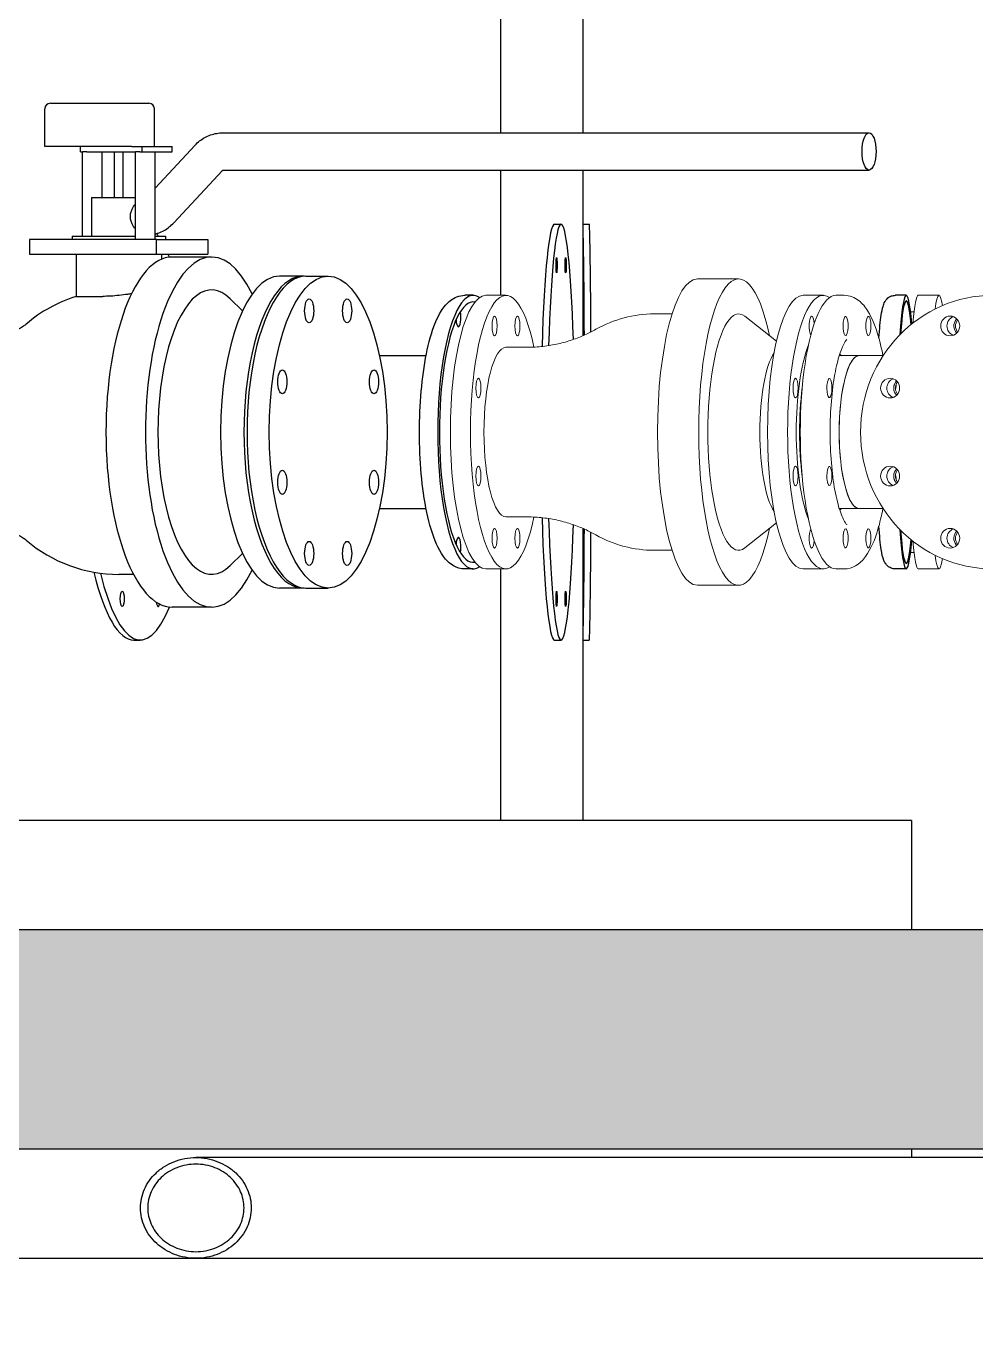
# Model space of a CAD drawing. Header units: millimetres. Extents: x 0 to 157650, y 0 to 89100.
# Drawn here: x 101679 to 104281, y 8007 to 11608 of the extents above; entities that cross this region are included whole.
import ezdxf

# ---------------------------------------------------------------- set-up
doc = ezdxf.new("R2010")
doc.units = ezdxf.units.MM
doc.header["$LTSCALE"] = 150
doc.layers.add('Hatch', color=7, linetype='Continuous', lineweight=18)
doc.layers.add('Visible', color=7, linetype='Continuous', lineweight=25)
doc.layers.add('P_Biomass (BM)', color=150, linetype='Continuous', lineweight=18, true_color=0x007fff)

msp = doc.modelspace()

# ---------------------------------------------------------------- hatches: boundary and pattern name
at = {"layer": 'Hatch'}
h = msp.add_hatch(dxfattribs=at)
h.set_pattern_fill('AR-CONC', color=256, scale=80.749152, angle=45, style=0)
h.set_pattern_definition([(95, (0, 0), (445.3736, 373.7128), [60.562, -666.1805]), (40, (0, 0), (-508.7133, 350.264), [48.4495, -532.9444]), (145.45144, (37.1, 31.14), (-63.3398, 723.977), [51.4697, -566.1663]), (91.1842, (-114.2, 114.2), (703.885, 514.8677), [90.843, -999.271]), (141.6356, (-55.5, 157.1), (-22.529, 1089.881), [77.2045, -849.25]), (36.1842, (-114.2, 114.2), (-22.529, 1089.881), [72.674, -799.4166]), (66, (-28.55, 142.75), (570.712, 110.9352), [60.562, -666.1805]), (11, (-28.55, 142.75), (-275.1193, 552.977), [48.4495, -532.9444]), (116.45144, (19, 152), (295.5927, 663.9122), [51.4697, -566.1663]), (82.5, (0, 0), (-183.13357, 197.0197), [0, -526.4845, 0, -541.0193, 0, -534.9631]), (52.5, (0, 0), (-74.9941, 375.41044), [0, -308.4618, 0, -514.3721, 0, -203.8916]), (12.5, (-127.33, -127.33), (317.68184, 291.92495), [0, -201.8729, 0, -629.8434, 0, -835.7537]), (2.5, (-184.43, -184.43), (275.831, 390.1474), [0, -262.4347, 0, -418.2806, 0, -593.5063])])
h.paths.add_polyline_path([(115730.4, 9130), (115730.4, 9280), (115430.4, 9280), (115430.4, 5830), (110030.4, 5830), (110030.4, 9280), (109730.4, 9280), (109730.4, 9130), (100487.7, 9130), (100487.7, 8830), (100487.7, 8530), (109730.4, 8530), (109730.4, 5530), (115730.4, 5530), (115730.4, 8530), (124973, 8530), (124973, 8830), (124973, 9130)])
h = msp.add_hatch(dxfattribs=at)
h.set_pattern_fill('AR-CONC', color=256, scale=80.749152, angle=60, style=0)
h.set_pattern_definition([(110, (0, 0), (333.474, 476.2499), [60.562, -666.1805]), (55, (0, 0), (-582.0343, 206.6647), [48.4495, -532.9444]), (160.4514, (27.8, 39.7), (-248.5603, 682.9145), [51.4697, -566.1663]), (106.1842, (-139.86, 80.75), (546.6434, 679.5027), [90.843, -999.271]), (156.6356, (-94.3, 137.4), (-303.843, 1046.913), [77.2045, -849.25]), (51.1841, (-139.9, 80.75), (-303.843, 1046.913), [72.674, -799.4166]), (81, (-64.5, 130.5), (522.5535, 254.866), [60.562, -666.1805]), (26, (-64.5, 130.5), (-408.8656, 462.9288), [48.4495, -532.9444]), (131.4514, (-21, 151.73), (113.6878, 717.795), [51.4697, -566.1663]), (97.49998, (0, 0), (-227.88585, 142.90806), [0, -526.4845, 0, -541.0193, 0, -534.9631]), (67.49998, (0, 0), (-169.602, 343.2088), [0, -308.4618, 0, -514.3721, 0, -203.8916]), (27.49998, (-90.04, -155.95), (231.3015, 364.19987), [0, -201.8729, 0, -629.8434, 0, -835.7537]), (17.49998, (-130.4, -225.88), (165.4549, 448.2438), [0, -262.4347, 0, -418.2806, 0, -593.5063])])
edge = h.paths.add_edge_path()
edge.add_spline(control_points=[(102295.7, 8368), (102295.7, 8376.3), (102294.8, 8385.3), (102291.1, 8402.9), (102288.3, 8411.5), (102281.5, 8427), (102276.9, 8435.3), (102265.9, 8450.7), (102259.6, 8457.8), (102246.6, 8470.1), (102238.7, 8476.3), (102221.7, 8487), (102212.6, 8491.4), (102195.1, 8498.3), (102184.9, 8501.3), (102164.2, 8505.1), (102153.7, 8506), (102134.4, 8506), (102123.8, 8505.1), (102103.1, 8501.3), (102093, 8498.3), (102075.4, 8491.4), (102066.4, 8486.9), (102049.4, 8476.3), (102041.4, 8470.1), (102028.4, 8457.8), (102022.1, 8450.7), (102011.1, 8435.3), (102006.5, 8427), (101999.7, 8411.5), (101996.9, 8402.9), (101993.1, 8385.3), (101992.3, 8376.3), (101992.3, 8359.6), (101993.2, 8350.3), (101997.1, 8332.3), (102000.1, 8323.6), (102007.2, 8307.7), (102012, 8299.3), (102023.5, 8283.6), (102030.1, 8276.4), (102043.4, 8264.4), (102051.3, 8258.4), (102068, 8248.2), (102076.9, 8244), (102094.2, 8237.4), (102104.1, 8234.6), (102124.3, 8230.9), (102134.6, 8230), (102153.5, 8230), (102163.8, 8230.9), (102184, 8234.6), (102193.9, 8237.4), (102211.1, 8244), (102220, 8248.2), (102236.8, 8258.4), (102244.7, 8264.4), (102257.9, 8276.4), (102264.5, 8283.6), (102276, 8299.2), (102280.8, 8307.7), (102287.9, 8323.5), (102290.9, 8332.3), (102294.8, 8350.3), (102295.7, 8359.6), (102295.7, 8368)], knot_values=[0, 0, 0, 0, 0.826001, 0.826001, 1.652002, 1.652002, 2.519199, 2.519199, 3.386397, 3.386397, 4.305675, 4.305675, 5.224954, 5.224954, 6.189493, 6.189493, 7.154033, 7.154033, 8.118922, 8.118922, 9.083811, 9.083811, 10.003881, 10.003881, 10.92395, 10.92395, 11.79153, 11.79153, 12.659109, 12.659109, 13.48483, 13.48483, 14.31055, 14.31055, 15.156454, 15.156454, 16.002357, 16.002357, 16.892815, 16.892815, 17.783273, 17.783273, 18.683202, 18.683202, 19.58313, 19.58313, 20.52515, 20.52515, 21.46717, 21.46717, 22.409034, 22.409034, 23.350898, 23.350898, 24.250204, 24.250204, 25.149511, 25.149511, 26.039377, 26.039377, 26.929242, 26.929242, 27.775272, 27.775272, 28.621301, 28.621301, 28.621301, 28.621301], degree=3, periodic=0)
edge = h.paths.add_edge_path(flags=0)
edge.add_spline(control_points=[(102275.9, 8368), (102275.9, 8360.8), (102275.2, 8353), (102271.9, 8337.7), (102269.5, 8330.2), (102263.6, 8316.7), (102259.5, 8309.5), (102250, 8296.1), (102244.5, 8289.9), (102233.2, 8279.3), (102226.3, 8273.9), (102211.5, 8264.6), (102203.7, 8260.7), (102188.4, 8254.7), (102179.6, 8252.2), (102161.6, 8248.8), (102152.4, 8248), (102135.7, 8248), (102126.5, 8248.8), (102108.5, 8252.2), (102099.7, 8254.7), (102084.4, 8260.7), (102076.5, 8264.6), (102061.7, 8273.9), (102054.8, 8279.3), (102043.5, 8289.9), (102038, 8296.1), (102028.5, 8309.5), (102024.4, 8316.7), (102018.5, 8330.2), (102016.1, 8337.7), (102012.8, 8353), (102012.1, 8360.8), (102012.1, 8375.2), (102012.8, 8383), (102016.1, 8398.3), (102018.5, 8405.8), (102024.4, 8419.3), (102028.5, 8426.5), (102038, 8439.9), (102043.5, 8446.1), (102054.8, 8456.8), (102061.7, 8462.2), (102076.5, 8471.4), (102084.4, 8475.3), (102099.7, 8481.3), (102108.5, 8483.9), (102126.5, 8487.2), (102135.7, 8488), (102152.4, 8488), (102161.6, 8487.2), (102179.6, 8483.9), (102188.4, 8481.3), (102203.7, 8475.3), (102211.5, 8471.4), (102226.3, 8462.2), (102233.2, 8456.8), (102244.5, 8446.1), (102250, 8439.9), (102259.5, 8426.5), (102263.6, 8419.3), (102269.5, 8405.8), (102271.9, 8398.3), (102275.2, 8383), (102275.9, 8375.2), (102275.9, 8368)], knot_values=[0, 0, 0, 0, 0.718246, 0.718246, 1.436492, 1.436492, 2.190598, 2.190598, 2.944704, 2.944704, 3.744121, 3.744121, 4.543538, 4.543538, 5.382288, 5.382288, 6.221038, 6.221038, 7.060052, 7.060052, 7.899066, 7.899066, 8.699082, 8.699082, 9.499097, 9.499097, 10.253492, 10.253492, 11.007887, 11.007887, 11.725921, 11.725921, 12.443955, 12.443955, 13.161988, 13.161988, 13.880022, 13.880022, 14.634417, 14.634417, 15.388812, 15.388812, 16.188827, 16.188827, 16.988843, 16.988843, 17.827857, 17.827857, 18.666871, 18.666871, 19.505621, 19.505621, 20.344371, 20.344371, 21.143788, 21.143788, 21.943205, 21.943205, 22.697311, 22.697311, 23.451417, 23.451417, 24.169663, 24.169663, 24.887909, 24.887909, 24.887909, 24.887909], degree=3, periodic=0)

# ---------------------------------------------------------------- linework, layer by layer
at = {"layer": 'P_Biomass (BM)'}
for p, q in [((103631.1, 10915), (103518.2, 10915)), ((102993.8, 10870), (102938.8, 10870)), ((103862.9, 10870), (103807.9, 10870)), ((103897.7, 10870), (103920.8, 10870)), ((104180.5, 10870), (104123.7, 10870)), ((103448.7, 10819), (103400.1, 10819)), ((103735, 10744), (103648, 10812.5)), ((104111.9, 10825), (104102.5, 10825)), ((103051.7, 10727.5), (102993.8, 10727.5)), ((103907, 10704.6), (103961.4, 10704.6)), ((104027.2, 10704.6), (103961.4, 10704.6)), ((103907, 10285.5), (103961.4, 10285.5)), ((104027.2, 10285.5), (103961.4, 10285.5)), ((103051.7, 10262.5), (102993.8, 10262.5)), ((103735, 10246), (103648, 10177.6)), ((103448.7, 10171), (103400.1, 10171)), ((104111.9, 10165), (104102.5, 10165)), ((102993.8, 10120), (102938.8, 10120)), ((103862.9, 10120), (103807.9, 10120)), ((103897.7, 10120), (103920.8, 10120)), ((104180.5, 10120), (104123.7, 10120)), ((103631.1, 10075), (103518.2, 10075))]:
    msp.add_line(p, q, dxfattribs=at)
for start, end in [(90, 119.5753), (240.4247, 270)]:
    msp.add_arc((103400.1, 10495), 324, start, end, dxfattribs=at)
for centre, major_axis, ratio, start_param, end_param in [((103631.1, 10495), (0, -420), 0.259829, 2.250356, 7.174422), ((103518.2, 10495), (0, -420), 0.259829, 3.141593, 6.283185), ((102993.8, 10495), (0, -375), 0.259829, 2.241027, 7.183751), ((103862.9, 10495), (0, -375), 0.259829, 2.962241, 6.462537), ((104180.5, 10495), (0, 375), 0.066142, 5.893613, 6.733942), ((102938.8, 10495), (0, -375), 0.259829, 3.141593, 6.283185), ((103807.9, 10495), (0, -375), 0.259829, 3.141593, 6.283185), ((103897.7, 10495), (0, 375), 0.259829, 0, 3.141593), ((104123.7, 10495), (0, 375), 0.066142, 0, 0.648833), ((103631.1, 10495), (0, -324), 0.259829, 2.940069, 6.484709), ((103831.6, 10786), (0, -27), 0.259829, 1.817204, 5.902453), ((103924.3, 10786), (0, 26.2), 0.259829, 0.826323, 6.24226), ((103986.9, 10786), (0, -26.2), 0.259829, 3.182518, 8.598455), ((104228.2, 10786), (0, 27), 0.965655, 0.335101, 2.806492), ((104246.2, 10786), (0, 26.2), 0.965655, 0.826323, 2.406098), ((104250.8, 10786), (0, -26.2), 0.965655, 4.013676, 5.411102), ((103862.9, 10495), (0, 284.2), 0.259829, 0.584424, 2.557169), ((102993.8, 10495), (0, -232.5), 0.259829, 3.141593, 6.283185), ((103749.9, 10495), (0, -232.5), 0.259829, 3.504861, 5.919917), ((103961.4, 10495), (0, 209.6), 0.259829, 0, 3.141593), ((103961.4, 10495), (0, -209.6), 0.259829, 3.141593, 6.283185), ((103897.7, 10495), (0, 217.5), 0.259829, 6.011978, 6.094116), ((103880, 10615.6), (0, 26.2), 0.259829, 1.611721, 7.027658), ((104063.6, 10615.6), (0, 27), 0.965655, 0.335101, 2.806492), ((104106.2, 10495), (0, 209.6), 0.259829, 0.87806, 0.977749), ((104106.2, 10495), (0, -209.6), 0.259829, 4.019653, 4.119342), ((104081.5, 10615.6), (0, 26.2), 0.965655, 0.735495, 0.744473), ((103871.6, 10495), (0, -282), 0.259829, 4.265291, 5.159487), ((104081.5, 10615.6), (0, 26.2), 0.965655, 1.611721, 2.406098), ((104086.2, 10615.6), (0, -26.2), 0.965655, 4.753314, 5.411102), ((103880, 10374.5), (0, 26.2), 0.259829, 2.39712, 7.813057), ((104063.6, 10374.5), (0, 27), 0.965655, 0.335101, 2.806492), ((104081.5, 10374.5), (0, 26.2), 0.965655, 0.735495, 1.529871), ((104086.2, 10374.5), (0, -26.2), 0.965655, 4.013676, 4.671464), ((104106.2, 10495), (0, 209.6), 0.259829, 2.163843, 2.263533), ((104106.2, 10495), (0, -209.6), 0.259829, 5.305436, 5.405125), ((104081.5, 10374.5), (0, 26.2), 0.965655, 2.39712, 2.406098), ((103897.7, 10495), (0, -217.5), 0.259829, 0.18907, 0.271207), ((103831.6, 10204), (0, -27), 0.259829, 3.522325, 7.607574), ((103924.3, 10204), (0, 26.2), 0.259829, 3.182518, 8.598455), ((103986.9, 10204), (0, -26.2), 0.259829, 0.826323, 6.24226), ((104228.2, 10204), (0, 27), 0.965655, 0.335101, 2.806492), ((104123.7, 10495), (0, -375), 0.066142, 5.634352, 6.283185), ((104246.2, 10204), (0, 26.2), 0.965655, 0.735495, 2.315269), ((104250.8, 10204), (0, -26.2), 0.965655, 4.013676, 5.411102), ((104180.5, 10495), (0, -375), 0.066142, 5.832429, 6.672758)]:
    msp.add_ellipse(centre, major_axis=major_axis, ratio=ratio, start_param=start_param, end_param=end_param, dxfattribs=at)
for centre, major_axis, ratio in [((104327.5, 10495), (0, 375), 0.965655), ((102962.5, 10786), (0, -27), 0.259829), ((103025.1, 10786), (0, -27), 0.259829), ((104211.1, 10786), (0, -27), 0.965655), ((102918.2, 10615.6), (0, -27), 0.259829), ((103787.3, 10615.6), (0, -27), 0.259829), ((104046.5, 10615.6), (0, 27), 0.965655), ((102918.2, 10374.5), (0, 27), 0.259829), ((103787.3, 10374.5), (0, 27), 0.259829), ((104046.5, 10374.5), (0, 27), 0.965655), ((102962.5, 10204), (0, 27), 0.259829), ((103025.1, 10204), (0, 27), 0.259829), ((104211.1, 10204), (0, 27), 0.965655)]:
    msp.add_ellipse(centre, major_axis=major_axis, ratio=ratio, dxfattribs=at)
for points, knots in [([(104026.8, 10704.6), (104023.4, 10722), (104019.6, 10738.5), (104007.1, 10782.8), (103997.6, 10807.2), (103978.3, 10838.1), (103970.5, 10847.9), (103949.8, 10863.9), (103935.8, 10870), (103920.8, 10870)], [5.3533105, 5.3533105, 5.3533105, 5.3533105, 5.5369443, 5.5369443, 5.8887677, 5.8887677, 6.0850342, 6.0850342, 6.2831853, 6.2831853, 6.2831853, 6.2831853]), ([(103919.3, 10803.8), (103919.3, 10803.9), (103919.3, 10803.9), (103919.8, 10806.1), (103920.4, 10807.9), (103921.6, 10810.5), (103922.3, 10811.4), (103923.6, 10812.2), (103924.1, 10812.3), (103924.6, 10812.3)], [-2.3553859, -2.3553859, -2.3553859, -2.3553859, -2.3490312, -2.3490312, -2.0439715, -2.0439715, -1.7543596, -1.7543596, -1.56067, -1.56067, -1.56067, -1.56067]), ([(103986.6, 10812.3), (103986.7, 10812.3), (103986.7, 10812.3), (103987.4, 10812.4), (103988.2, 10812), (103989.5, 10810.3), (103990.2, 10809.1), (103991.2, 10806.4), (103991.6, 10805.2), (103991.9, 10803.8)], [-2.3553852, -2.3553852, -2.3553852, -2.3553852, -2.3488819, -2.3488819, -2.0438878, -2.0438878, -1.7543331, -1.7543331, -1.56067, -1.56067, -1.56067, -1.56067]), ([(103240.2, 10776.8), (103230.9, 10771.5), (103220.9, 10766.4), (103199.3, 10756.6), (103187.8, 10752), (103163.3, 10743.7), (103150.4, 10740), (103123.4, 10734), (103109.5, 10731.6), (103080.9, 10728.3), (103066.3, 10727.5), (103051.7, 10727.5)], [2.9951923, 2.9951923, 2.9951923, 2.9951923, 3.0244723, 3.0244723, 3.0537524, 3.0537524, 3.0830325, 3.0830325, 3.1123126, 3.1123126, 3.1415927, 3.1415927, 3.1415927, 3.1415927]), ([(103928.1, 10748.9), (103928.1, 10748.9), (103926.2, 10747.2), (103920.6, 10738.9), (103916.7, 10731.5), (103908.3, 10709.8), (103903.7, 10694.5), (103895.2, 10657.1), (103891.3, 10634.4), (103885.4, 10584.2), (103883.4, 10556.6), (103881.6, 10499.8), (103881.9, 10470.7), (103884.7, 10414.3), (103887.3, 10387), (103894.2, 10337.7), (103898.7, 10315.6), (103908.3, 10279.7), (103913.6, 10265.4), (103922.6, 10247.4), (103926.6, 10242.6), (103928, 10241.2), (103928.1, 10241.1), (103928.1, 10241.1)], [6.476128, 6.476128, 6.476128, 6.476128, 6.65342, 6.65342, 6.870171, 6.870171, 7.13465, 7.13465, 7.428122, 7.428122, 7.733954, 7.733954, 8.043922, 8.043922, 8.353413, 8.353413, 8.657223, 8.657223, 8.944142, 8.944142, 9.18807, 9.18807, 9.231835, 9.231835, 9.231835, 9.231835]), ([(103873.2, 10614.5), (103873.2, 10614.6), (103873.2, 10614.6), (103873.1, 10617.6), (103873.2, 10620.5), (103873.6, 10625.9), (103873.9, 10628.4), (103874.7, 10632.2), (103875, 10633.6), (103875.4, 10634.9)], [-2.3553852, -2.3553852, -2.3553852, -2.3553852, -2.3488819, -2.3488819, -2.0438878, -2.0438878, -1.7543331, -1.7543331, -1.56067, -1.56067, -1.56067, -1.56067]), ([(104056.2, 10614.5), (104056.2, 10615.5), (104056.2, 10616.5), (104056.4, 10618.9), (104056.5, 10620.2), (104057, 10622.3), (104057.2, 10623), (104057.5, 10624.1), (104057.7, 10624.5), (104057.9, 10625), (104057.9, 10625.2), (104058.1, 10625.5), (104058.1, 10625.7), (104058.3, 10626.1), (104058.4, 10626.3), (104058.6, 10626.8), (104058.8, 10627.1), (104059.6, 10628.9), (104060.5, 10630.3), (104062.3, 10632.8), (104063.3, 10633.9), (104064.4, 10634.9)], [-0.9276751, -0.9276751, -0.9276751, -0.9276751, -0.8251738, -0.8251738, -0.6894617, -0.6894617, -0.6137109, -0.6137109, -0.5771333, -0.5771333, -0.5566202, -0.5566202, -0.5391604, -0.5391604, -0.5182142, -0.5182142, -0.4796563, -0.4796563, -0.3176798, -0.3176798, -0.170104, -0.170104, -0.170104, -0.170104]), ([(104066.8, 10632.5), (104065.7, 10631), (104064.6, 10629.5), (104062.5, 10625.4), (104061.7, 10622.7), (104060.9, 10618.2), (104060.8, 10616.3), (104060.9, 10614.5)], [-2.2385536, -2.2385536, -2.2385536, -2.2385536, -2.0439715, -2.0439715, -1.7543596, -1.7543596, -1.56067, -1.56067, -1.56067, -1.56067]), ([(103875.4, 10355.2), (103875.2, 10355.9), (103875, 10356.7), (103874.2, 10360.1), (103873.7, 10363.1), (103873.2, 10369.3), (103873.1, 10372.4), (103873.2, 10375.5)], [-3.6196991, -3.6196991, -3.6196991, -3.6196991, -3.4825914, -3.4825914, -3.0417403, -3.0417403, -2.6426685, -2.6426685, -2.6426685, -2.6426685]), ([(104064.4, 10355.2), (104063.7, 10355.8), (104063, 10356.6), (104061.5, 10358.4), (104060.7, 10359.5), (104059.6, 10361.3), (104059.2, 10362), (104058.7, 10363), (104058.6, 10363.3), (104058.3, 10363.8), (104058.3, 10364), (104058.1, 10364.4), (104058, 10364.5), (104057.9, 10364.9), (104057.8, 10365.1), (104057.6, 10365.6), (104057.5, 10366), (104056.9, 10367.9), (104056.6, 10369.5), (104056.2, 10372.6), (104056.2, 10374.1), (104056.2, 10375.5)], [-0.9276785, -0.9276785, -0.9276785, -0.9276785, -0.8250517, -0.8250517, -0.689407, -0.689407, -0.6136869, -0.6136869, -0.5771228, -0.5771228, -0.5566152, -0.5566152, -0.5391591, -0.5391591, -0.5182159, -0.5182159, -0.4796595, -0.4796595, -0.3176414, -0.3176414, -0.170104, -0.170104, -0.170104, -0.170104]), ([(104060.9, 10375.5), (104060.9, 10375.5), (104060.9, 10375.4), (104060.8, 10372.4), (104061.2, 10369.5), (104062.8, 10364.1), (104064, 10361.6), (104065.9, 10358.7), (104066.4, 10358.1), (104066.8, 10357.6)], [-2.3553852, -2.3553852, -2.3553852, -2.3553852, -2.3488819, -2.3488819, -2.0438878, -2.0438878, -1.7543331, -1.7543331, -1.6777231, -1.6777231, -1.6777231, -1.6777231]), ([(103920.8, 10120), (103931.9, 10120), (103942.6, 10123.3), (103963.2, 10135), (103971.9, 10144.1), (103993.7, 10174), (104004.1, 10198.7), (104018.3, 10246.1), (104022.8, 10265.1), (104026.8, 10285.5)], [3.1415927, 3.1415927, 3.1415927, 3.1415927, 3.287663, 3.287663, 3.4832005, 3.4832005, 3.8569851, 3.8569851, 4.0714675, 4.0714675, 4.0714675, 4.0714675]), ([(103051.7, 10262.5), (103066.3, 10262.5), (103080.9, 10261.7), (103109.5, 10258.5), (103123.4, 10256.1), (103150.4, 10250), (103163.3, 10246.3), (103187.8, 10238), (103199.3, 10233.4), (103220.9, 10223.6), (103230.9, 10218.5), (103240.2, 10213.2)], [0, 0, 0, 0, 0.0292801, 0.0292801, 0.0585602, 0.0585602, 0.0878402, 0.0878402, 0.1171203, 0.1171203, 0.1464004, 0.1464004, 0.1464004, 0.1464004]), ([(103924.6, 10177.8), (103924.5, 10177.8), (103924.5, 10177.8), (103923.7, 10177.7), (103922.9, 10178), (103921.5, 10179.7), (103920.9, 10181), (103919.9, 10183.6), (103919.6, 10184.9), (103919.3, 10186.2)], [-2.3553852, -2.3553852, -2.3553852, -2.3553852, -2.3488819, -2.3488819, -2.0438878, -2.0438878, -1.7543331, -1.7543331, -1.56067, -1.56067, -1.56067, -1.56067]), ([(103991.9, 10186.2), (103991.9, 10186.2), (103991.9, 10186.1), (103991.4, 10183.9), (103990.7, 10182.2), (103989.4, 10179.5), (103988.7, 10178.6), (103987.6, 10177.8), (103987.1, 10177.7), (103986.6, 10177.8)], [-2.3553859, -2.3553859, -2.3553859, -2.3553859, -2.3490312, -2.3490312, -2.0439715, -2.0439715, -1.7543596, -1.7543596, -1.56067, -1.56067, -1.56067, -1.56067]), ([(104229.2, 10184.5), (104228.6, 10185), (104228.1, 10185.5), (104227.6, 10186.1), (104227.6, 10186.2), (104227.5, 10186.2)], [-1.22727839, -1.22727839, -1.22727839, -1.22727839, -1.16119699, -1.16119699, -1.15416074, -1.15416074, -1.15416074, -1.15416074])]:
    msp.add_open_spline(points, degree=3, knots=knots, dxfattribs=at)
msp.add_open_spline([(104227.5, 10803.8), (104228, 10804.4), (104228.6, 10805), (104229.2, 10805.5)], degree=3, dxfattribs=at)
at = {"layer": 'Visible', "color": 9, "true_color": 0xc0c0c0}
for p, q in [((102980.1, 11315.5), (102980.1, 18850)), ((102980.1, 11315.5), (102980.1, 18850)), ((103205.4, 11315.5), (103205.4, 18696.7)), ((101730.2, 11278), (101730.2, 11381.5)), ((101745.2, 11396.5), (102015.2, 11396.5)), ((102030.2, 11278), (102030.2, 11381.5)), ((102218.3, 11315.5), (103988.7, 11315.5)), ((101968.7, 11278), (101730.2, 11278)), ((101827.6, 11263), (101827.6, 11278)), ((101968.7, 11278), (101996.4, 11278)), ((101996.4, 11278), (102079.4, 11278)), ((101996.4, 11263), (101996.4, 11278)), ((102032.2, 11163.5), (102141.6, 11281.6)), ((102079.4, 11263), (102079.4, 11278)), ((101827.6, 11263), (101833.3, 11263)), ((101845.4, 11263), (101833.3, 11263)), ((101833.3, 11032), (101833.3, 11263)), ((101845.4, 11263), (101978.2, 11263)), ((101887.3, 11138.5), (101887.3, 11263)), ((101920.8, 11138.5), (101920.8, 11263)), ((101944.8, 11138.5), (101944.8, 11263)), ((101990.3, 11263), (101978.2, 11263)), ((101978.2, 11023), (101978.2, 11263)), ((101990.3, 11263), (101996.4, 11263)), ((101996.4, 11263), (102079.4, 11263)), ((102032.2, 11023), (102032.2, 11263)), ((102083.7, 11068.9), (102216.5, 11212.3)), ((102218.3, 11213.5), (103988.7, 11213.5)), ((102980.1, 10870), (102980.1, 11213.5)), ((102980.1, 10870), (102980.1, 11213.5)), ((103205.4, 10759.4), (103205.4, 11213.5)), ((101857.8, 11138.5), (101978.2, 11138.5)), ((101857.8, 11138.5), (101857.8, 11032)), ((103126.9, 11065), (103144.8, 11065)), ((103205.4, 11065), (103221.9, 11065)), ((102035.7, 11023), (101688.4, 11023)), ((101688.4, 11023), (101688.4, 10982.5)), ((101805.3, 11032), (101978.2, 11032)), ((101805.3, 11032), (101805.3, 11023)), ((102032.2, 11032), (102060.3, 11032)), ((102035.7, 11023), (102177.1, 11023)), ((102035.7, 10982.5), (102035.7, 11023)), ((102060.3, 11032), (102060.3, 11023)), ((102177.1, 11023), (102177.1, 10982.5)), ((101688.4, 10982.5), (102035.7, 10982.5)), ((101815.8, 10982.5), (101815.8, 10867.1)), ((102035.7, 10982.5), (102177.1, 10982.5)), ((102049.8, 10982.5), (102049.8, 10968.9)), ((102187, 10975), (102078.6, 10975)), ((102437, 10922.5), (102373.1, 10922.5)), ((102445.4, 10922.5), (102506.5, 10922.5)), ((101815.8, 10867.1), (101888.6, 10867.1)), ((102271.8, 10827.7), (102238, 10860.8)), ((102904, 10870), (102880.8, 10870)), ((104090.7, 10870), (104060.8, 10870)), ((102647.1, 10704.6), (102774.9, 10704.6)), ((102647.1, 10285.5), (102774.9, 10285.5)), ((103205.4, 9430), (103205.4, 10230.6)), ((102271.8, 10162.4), (102238, 10129.2)), ((102904, 10120), (102880.8, 10120)), ((102980.1, 9430), (102980.1, 10120)), ((102980.1, 9430), (102980.1, 10120)), ((104090.7, 10120), (104060.8, 10120)), ((101973.1, 10105), (101932.8, 10105)), ((102437, 10067.5), (102373.1, 10067.5)), ((102445.4, 10067.5), (102506.5, 10067.5)), ((102187, 10015), (102078.6, 10015)), ((101974.1, 9925), (101991.5, 9925)), ((103126.9, 9925), (103144.8, 9925)), ((103205.4, 9925), (103221.9, 9925)), ((104105.4, 9430), (100487.7, 9430)), ((104105.4, 9430), (104105.4, 9130)), ((109730.4, 9130), (100487.7, 9130)), ((100487.7, 8530), (109730.4, 8530)), ((105605.4, 8506), (102144, 8506)), ((104105.4, 8530), (104105.4, 8506)), ((100487.7, 8230), (102144, 8230)), ((102144, 8230), (105605.4, 8230))]:
    msp.add_line(p, q, dxfattribs=at)
for centre, radius, start, end in [((101745.2, 11381.5), 15, 90, 180), ((102015.2, 11381.5), 15, 0, 90), ((101932.8, 10495), 390, 107.4576, 130.5448), ((101932.8, 10495), 390, 229.4552, 270)]:
    msp.add_arc(centre, radius, start, end, dxfattribs=at)
for centre, major_axis, ratio in [((103988.7, 11264.5), (0, 51), 0.377274), ((103132.3, 10952.3), (0, 21), 0.066142), ((103157.3, 10952.3), (0, 21), 0.066142), ((103205.6, 10952.3), (0, -21), 0.009154), ((102506.5, 10495), (0, 427.5), 0.377274), ((102454.5, 10827.6), (0, 33), 0.377274), ((102558.5, 10827.6), (0, 33), 0.377274), ((102381, 10632.8), (0, 33), 0.377274), ((102632, 10632.8), (0, 33), 0.377274), ((102381, 10357.3), (0, -33), 0.377274), ((102632, 10357.3), (0, -33), 0.377274), ((102454.5, 10162.4), (0, -33), 0.377274), ((102558.5, 10162.4), (0, -33), 0.377274), ((101942.2, 10037.7), (0, -21), 0.259829), ((103132.3, 10037.7), (0, -21), 0.066142), ((103157.3, 10037.7), (0, -21), 0.066142), ((103205.6, 10037.7), (0, 21), 0.009154)]:
    msp.add_ellipse(centre, major_axis=major_axis, ratio=ratio, dxfattribs=at)
for centre, major_axis, ratio, start_param, end_param in [((103126.9, 10495), (0, 570), 0.066142, 0, 1.14652), ((103144.8, 10495), (0, 570), 0.066142, 5.174025, 7.425206), ((103221.9, 10495), (0, 570), 0.009154, 5.214562, 6.283185), ((102187, 10495), (0, -480), 0.377274, 2.479786, 6.944992), ((101991.5, 10495), (0, 570), 0.259829, 5.941243, 5.980428), ((103203.9, 10495), (0, 570), 0.009154, 5.197412, 5.991165), ((102078.6, 10495), (0, -480), 0.377274, 3.141593, 6.283185), ((101991.5, 10495), (0, 570), 0.259829, 5.712351, 5.738447), ((102187, 10495), (0, -390), 0.377274, 2.787537, 6.637241), ((102373.1, 10495), (0, -427.5), 0.377274, 3.141593, 6.283185), ((102437, 10495), (0, -427.5), 0.377274, 3.115751, 6.309027), ((102445.4, 10495), (0, 427.5), 0.377274, 0, 3.141593), ((102904, 10495), (0, -375), 0.259829, 2.962241, 6.462537), ((104090.7, 10495), (0, 375), 0.066142, 5.62474, 7.06121), ((104090.7, 10495), (0, 360), 0.066142, 5.674508, 7.011373), ((102904, 10495), (0, -357), 0.259829, 3.092113, 6.332665), ((102863.4, 10810), (0, -26.2), 0.259829, 4.999846, 8.486659), ((103126.9, 10495), (0, -570), 0.066142, 5.136665, 6.283185), ((103144.8, 10495), (0, -570), 0.066142, 5.141165, 7.392345), ((103203.9, 10495), (0, -570), 0.009154, 0.292021, 1.085774), ((104090.7, 10495), (0, -375), 0.066142, 5.505161, 6.94163), ((102863.4, 10180), (0, 26.2), 0.259829, 4.079712, 7.566525), ((103221.9, 10495), (0, -570), 0.009154, 0, 1.068623), ((104090.7, 10495), (0, -360), 0.066142, 5.554997, 6.891863), ((101974.1, 10495), (0, -570), 0.259829, 5.451577, 6.283185), ((101991.5, 10495), (0, -570), 0.259829, 5.458166, 6.854019), ((102040.7, 10037.7), (0, -21), 0.259829, 5.157165, 7.112464)]:
    msp.add_ellipse(centre, major_axis=major_axis, ratio=ratio, start_param=start_param, end_param=end_param, dxfattribs=at)
for points, knots in [([(102141.6, 11281.6), (102145.5, 11285.8), (102149.7, 11289.7), (102158.7, 11296.7), (102163.5, 11299.9), (102173.5, 11305.4), (102178.8, 11307.8), (102189.7, 11311.6), (102195.3, 11313.1), (102206.7, 11315), (102212.5, 11315.5), (102218.3, 11315.5)], [0.7853982, 0.7853982, 0.7853982, 0.7853982, 0.9424778, 0.9424778, 1.0995574, 1.0995574, 1.2566371, 1.2566371, 1.4137167, 1.4137167, 1.5707963, 1.5707963, 1.5707963, 1.5707963]), ([(102216.5, 11212.3), (102216.7, 11212.6), (102216.9, 11212.8), (102217.4, 11213.1), (102217.5, 11213.2), (102217.8, 11213.4), (102217.9, 11213.4), (102218.1, 11213.5), (102218.2, 11213.5), (102218.3, 11213.5), (102218.3, 11213.5), (102218.3, 11213.5)], [0.7853982, 0.7853982, 0.7853982, 0.7853982, 0.9424778, 0.9424778, 1.0995574, 1.0995574, 1.2566371, 1.2566371, 1.4137167, 1.4137167, 1.5707963, 1.5707963, 1.5707963, 1.5707963]), ([(101964.4, 11086), (101964.4, 11089.4), (101964.9, 11092.8), (101966.5, 11099.5), (101967.7, 11102.7), (101971.7, 11111.1), (101974.9, 11115.9), (101978.2, 11119.9)], [0, 0, 0, 0, 0.336295, 0.336295, 0.672591, 0.672591, 1.239564, 1.239564, 1.239564, 1.239564]), ([(101978.2, 11052.1), (101974.9, 11056.2), (101971.7, 11060.9), (101967.7, 11069.3), (101966.5, 11072.6), (101964.9, 11079.2), (101964.4, 11082.7), (101964.4, 11086)], [9.456174, 9.456174, 9.456174, 9.456174, 10.023148, 10.023148, 10.359443, 10.359443, 10.695738, 10.695738, 10.695738, 10.695738]), ([(102032.2, 11038.2), (102035.2, 11038.9), (102038.1, 11039.8), (102046.5, 11042.7), (102051.8, 11045.1), (102061.8, 11050.6), (102066.6, 11053.8), (102075.6, 11060.9), (102079.8, 11064.8), (102083.7, 11068.9)], [1.8012841, 1.8012841, 1.8012841, 1.8012841, 1.8849556, 1.8849556, 2.0420352, 2.0420352, 2.1991149, 2.1991149, 2.3561945, 2.3561945, 2.3561945, 2.3561945]), ([(101967.7, 10874.4), (101964.1, 10873.9), (101960.4, 10873.3), (101949.2, 10871.6), (101941.4, 10870.6), (101925.8, 10868.9), (101918, 10868.2), (101902.8, 10867.3), (101895.5, 10867.1), (101888.6, 10867.1)], [-2.588171, -2.588171, -2.588171, -2.588171, -2.218772, -2.218772, -1.479181, -1.479181, -0.739591, -0.739591, 0, 0, 0, 0]), ([(102880.8, 10120), (102869.8, 10120), (102859, 10123.3), (102838.5, 10135), (102829.7, 10144.1), (102807.9, 10174), (102797.6, 10198.7), (102780, 10257.4), (102773.1, 10290.7), (102763, 10361.7), (102759.7, 10399), (102756.3, 10474.9), (102756.3, 10513.6), (102759.5, 10589), (102762.8, 10625.7), (102772.3, 10694.3), (102778.6, 10726.1), (102794.5, 10782.8), (102804.1, 10807.2), (102823.3, 10838.1), (102831.1, 10847.9), (102851.9, 10863.9), (102865.9, 10870), (102880.8, 10870)], [3.534292, 3.534292, 3.534292, 3.534292, 3.680362, 3.680362, 3.8759, 3.8759, 4.249684, 4.249684, 4.604682, 4.604682, 4.938581, 4.938581, 5.267307, 5.267307, 5.596006, 5.596006, 5.929643, 5.929643, 6.281467, 6.281467, 6.477733, 6.477733, 6.675884, 6.675884, 6.675884, 6.675884]), ([(104015.6, 10752.7), (104017.4, 10778.3), (104019.6, 10799.5), (104023.4, 10825.1), (104024.9, 10832.8), (104028.2, 10844), (104029.3, 10847.9), (104033.7, 10855.3), (104035.4, 10857.8), (104040.9, 10863.3), (104044.8, 10866.3), (104053.7, 10869.4), (104057.2, 10870), (104060.8, 10870)], [3.9756316, 3.9756316, 3.9756316, 3.9756316, 4.3009119, 4.3009119, 4.4889882, 4.4889882, 4.6006886, 4.6006886, 4.6474021, 4.6474021, 4.6897845, 4.6897845, 4.712389, 4.712389, 4.712389, 4.712389]), ([(101679.2, 10791.4), (101677.3, 10789.7), (101674.8, 10787.7), (101668.3, 10783.3), (101664.3, 10780.9), (101654.9, 10776.2), (101649.4, 10773.9), (101637.2, 10769.8), (101630.4, 10768), (101616, 10765.7), (101608.4, 10765), (101600.8, 10765)], [4.4002089, 4.4002089, 4.4002089, 4.4002089, 4.462645, 4.462645, 4.525081, 4.525081, 4.587517, 4.587517, 4.649953, 4.649953, 4.712389, 4.712389, 4.712389, 4.712389]), ([(104060.8, 10120), (104056.7, 10120), (104052.6, 10120.9), (104045.5, 10123.7), (104042.6, 10125.6), (104037.5, 10129.9), (104035.7, 10132.1), (104031.8, 10137.5), (104030.6, 10140.2), (104025.5, 10152.3), (104024.1, 10160.9), (104019.7, 10189.4), (104017.5, 10211), (104015.6, 10237.3)], [1.5707963, 1.5707963, 1.5707963, 1.5707963, 1.5969097, 1.5969097, 1.6257621, 1.6257621, 1.6631919, 1.6631919, 1.7283667, 1.7283667, 1.9730429, 1.9730429, 2.3075537, 2.3075537, 2.3075537, 2.3075537]), ([(101600.8, 10225), (101608.4, 10225), (101616, 10224.4), (101630.4, 10222), (101637.2, 10220.3), (101649.4, 10216.2), (101654.9, 10213.8), (101664.3, 10209.1), (101668.3, 10206.7), (101674.8, 10202.3), (101677.3, 10200.3), (101679.2, 10198.7)], [1.5707963, 1.5707963, 1.5707963, 1.5707963, 1.6332323, 1.6332323, 1.6956683, 1.6956683, 1.7581043, 1.7581043, 1.8205404, 1.8205404, 1.8829764, 1.8829764, 1.8829764, 1.8829764]), ([(102295.7, 8368), (102295.7, 8376.3), (102294.8, 8385.3), (102291.1, 8402.9), (102288.3, 8411.5), (102281.5, 8427), (102276.9, 8435.3), (102265.9, 8450.7), (102259.6, 8457.8), (102246.6, 8470.1), (102238.7, 8476.3), (102221.7, 8487), (102212.6, 8491.4), (102195.1, 8498.3), (102184.9, 8501.3), (102164.2, 8505.1), (102153.7, 8506), (102134.4, 8506), (102123.8, 8505.1), (102103.1, 8501.3), (102093, 8498.3), (102075.4, 8491.4), (102066.4, 8486.9), (102049.4, 8476.3), (102041.4, 8470.1), (102028.4, 8457.8), (102022.1, 8450.7), (102011.1, 8435.3), (102006.5, 8427), (101999.7, 8411.5), (101996.9, 8402.9), (101993.1, 8385.3), (101992.3, 8376.3), (101992.3, 8359.6), (101993.2, 8350.3), (101997.1, 8332.3), (102000.1, 8323.6), (102007.2, 8307.7), (102012, 8299.3), (102023.5, 8283.6), (102030.1, 8276.4), (102043.4, 8264.4), (102051.3, 8258.4), (102068, 8248.2), (102076.9, 8244), (102094.2, 8237.4), (102104.1, 8234.6), (102124.3, 8230.9), (102134.6, 8230), (102153.5, 8230), (102163.8, 8230.9), (102184, 8234.6), (102193.9, 8237.4), (102211.1, 8244), (102220, 8248.2), (102236.8, 8258.4), (102244.7, 8264.4), (102257.9, 8276.4), (102264.5, 8283.6), (102276, 8299.2), (102280.8, 8307.7), (102287.9, 8323.5), (102290.9, 8332.3), (102294.8, 8350.3), (102295.7, 8359.6), (102295.7, 8368)], [0, 0, 0, 0, 0.826001, 0.826001, 1.652002, 1.652002, 2.519199, 2.519199, 3.386397, 3.386397, 4.305675, 4.305675, 5.224954, 5.224954, 6.189493, 6.189493, 7.154033, 7.154033, 8.118922, 8.118922, 9.083811, 9.083811, 10.003881, 10.003881, 10.92395, 10.92395, 11.79153, 11.79153, 12.659109, 12.659109, 13.48483, 13.48483, 14.31055, 14.31055, 15.156454, 15.156454, 16.002357, 16.002357, 16.892815, 16.892815, 17.783273, 17.783273, 18.683202, 18.683202, 19.58313, 19.58313, 20.52515, 20.52515, 21.46717, 21.46717, 22.409034, 22.409034, 23.350898, 23.350898, 24.250204, 24.250204, 25.149511, 25.149511, 26.039377, 26.039377, 26.929242, 26.929242, 27.775272, 27.775272, 28.621301, 28.621301, 28.621301, 28.621301]), ([(102275.9, 8368), (102275.9, 8360.8), (102275.2, 8353), (102271.9, 8337.7), (102269.5, 8330.2), (102263.6, 8316.7), (102259.5, 8309.5), (102250, 8296.1), (102244.5, 8289.9), (102233.2, 8279.3), (102226.3, 8273.9), (102211.5, 8264.6), (102203.7, 8260.7), (102188.4, 8254.7), (102179.6, 8252.2), (102161.6, 8248.8), (102152.4, 8248), (102135.7, 8248), (102126.5, 8248.8), (102108.5, 8252.2), (102099.7, 8254.7), (102084.4, 8260.7), (102076.5, 8264.6), (102061.7, 8273.9), (102054.8, 8279.3), (102043.5, 8289.9), (102038, 8296.1), (102028.5, 8309.5), (102024.4, 8316.7), (102018.5, 8330.2), (102016.1, 8337.7), (102012.8, 8353), (102012.1, 8360.8), (102012.1, 8375.2), (102012.8, 8383), (102016.1, 8398.3), (102018.5, 8405.8), (102024.4, 8419.3), (102028.5, 8426.5), (102038, 8439.9), (102043.5, 8446.1), (102054.8, 8456.8), (102061.7, 8462.2), (102076.5, 8471.4), (102084.4, 8475.3), (102099.7, 8481.3), (102108.5, 8483.9), (102126.5, 8487.2), (102135.7, 8488), (102152.4, 8488), (102161.6, 8487.2), (102179.6, 8483.9), (102188.4, 8481.3), (102203.7, 8475.3), (102211.5, 8471.4), (102226.3, 8462.2), (102233.2, 8456.8), (102244.5, 8446.1), (102250, 8439.9), (102259.5, 8426.5), (102263.6, 8419.3), (102269.5, 8405.8), (102271.9, 8398.3), (102275.2, 8383), (102275.9, 8375.2), (102275.9, 8368)], [0, 0, 0, 0, 0.718246, 0.718246, 1.436492, 1.436492, 2.190598, 2.190598, 2.944704, 2.944704, 3.744121, 3.744121, 4.543538, 4.543538, 5.382288, 5.382288, 6.221038, 6.221038, 7.060052, 7.060052, 7.899066, 7.899066, 8.699082, 8.699082, 9.499097, 9.499097, 10.253492, 10.253492, 11.007887, 11.007887, 11.725921, 11.725921, 12.443955, 12.443955, 13.161988, 13.161988, 13.880022, 13.880022, 14.634417, 14.634417, 15.388812, 15.388812, 16.188827, 16.188827, 16.988843, 16.988843, 17.827857, 17.827857, 18.666871, 18.666871, 19.505621, 19.505621, 20.344371, 20.344371, 21.143788, 21.143788, 21.943205, 21.943205, 22.697311, 22.697311, 23.451417, 23.451417, 24.169663, 24.169663, 24.887909, 24.887909, 24.887909, 24.887909])]:
    msp.add_open_spline(points, degree=3, knots=knots, dxfattribs=at)

doc.saveas('drawing.dxf')
